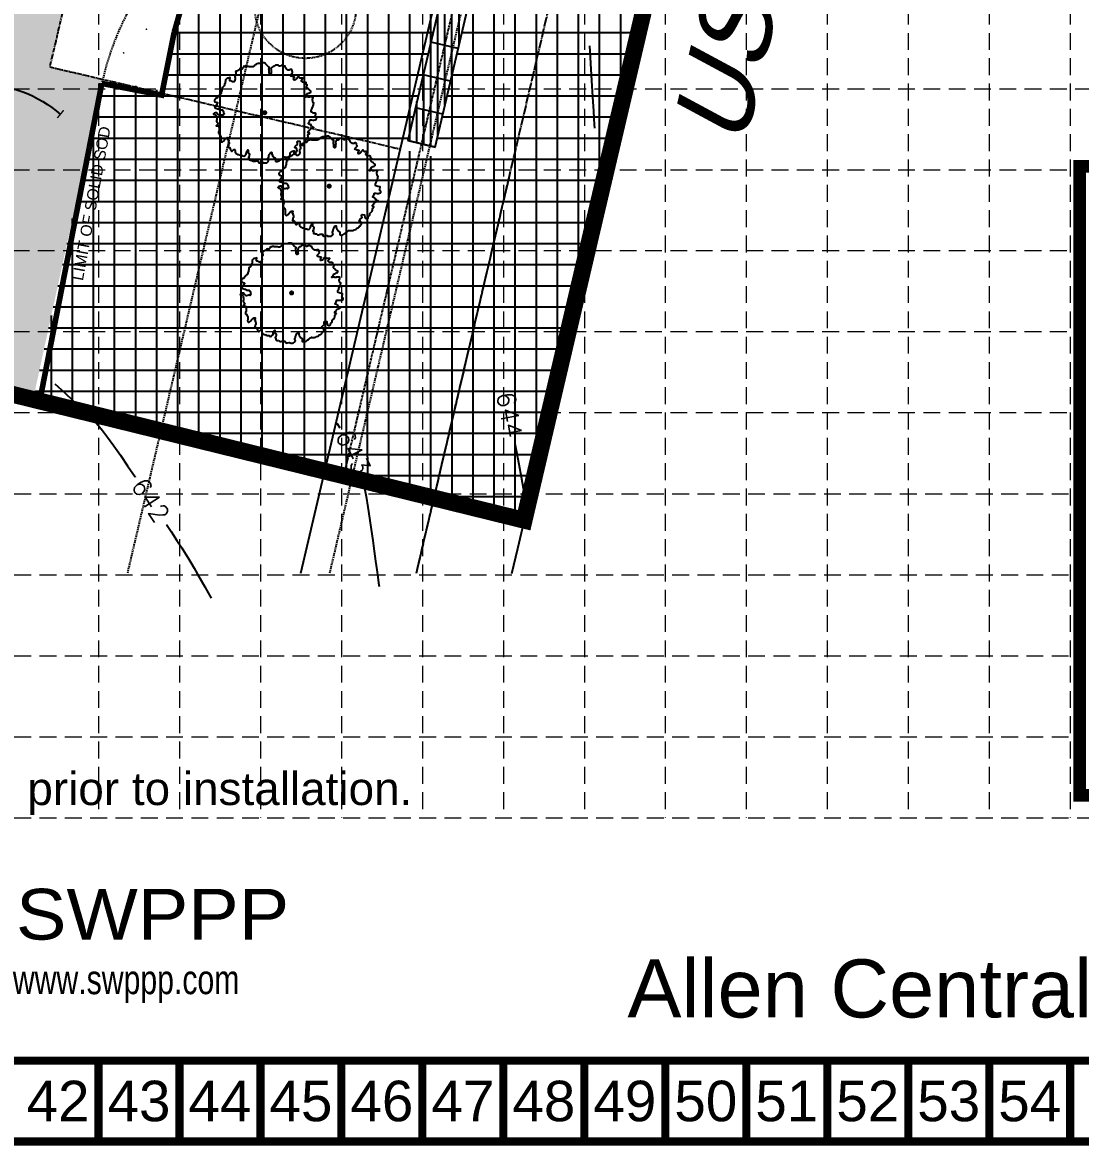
# Model space of a CAD drawing. Header units: inches. Extents: x 2525137 to 2526060, y 7086153 to 7086731.
# Drawn here: x 2525743.4 to 2525931.5, y 7086153.1 to 7086352.8 of the extents above; entities that cross this region are included whole.
import ezdxf
from ezdxf.enums import TextEntityAlignment as Align

# ---------------------------------------------------------------- set-up
doc = ezdxf.new("R2010")
doc.units = ezdxf.units.IN
doc.header["$MEASUREMENT"] = 0
for name, pattern in [('CENTERX2', [4, 2.5, -0.5, 0.5, -0.5]), ('DASHED2', [0.375, 0.25, -0.125]), ('ESMT', [0.32, 0.24, -0.08]), ('HIDDEN', [0.375, 0.25, -0.125]), ('HIDDEN2', [0.1875, 0.125, -0.0625]), ('PHANTOM', [1.9, 1.5, -0.08, 0.08, -0.08, 0.08, -0.08]), ('PL', [1.25, 0.625, -0.125, 0.125, -0.125, 0.125, -0.125])]:
    doc.linetypes.add(name, pattern=pattern)
for name, color, linetype in [('BASE', 7, 'Continuous'), ('E-ESMT', 2, 'ESMT'), ('E-PVMT', 2, 'Continuous'), ('E-ROW', 5, 'Continuous'), ('EC', 35, 'Continuous'), ('EX-TREE', 6, 'Continuous'), ('GRID', 254, 'HIDDEN'), ('HATCH', 13, 'Continuous'), ('HS-CJ', 1, 'Continuous'), ('HS-LIMITOFWORK', 5, 'DASHED2'), ('hs-phase2', 1, 'HIDDEN'), ('HS-PHASE2HATCH', 14, 'Continuous'), ('hs-sidewalk', 3, 'Continuous'), ('HS-WALKCL', 14, 'CENTERX2'), ('LEGEND', 7, 'Continuous'), ('LOGO', 7, 'Continuous'), ('LS-GRASS', 7, 'Continuous'), ('LS-HGWAYMIX', 14, 'Continuous'), ('LS-SOLIDSODLINE', 1, 'Continuous'), ('LS-TREE RELOCATED', 1, 'HIDDEN2'), ('PC', 35, 'Continuous'), ('PL', 7, 'PHANTOM'), ('PL-OFF', 3, 'PHANTOM'), ('PL-ROW', 7, 'PL')]:
    doc.layers.add(name, color=color, linetype=linetype)
doc.styles.add("L200'", font='ARIAL.TTF', dxfattribs={"height": 0.001969})
doc.styles.add('L300', font='UNIV.shx', dxfattribs={"oblique": 15, "height": 6})
doc.styles.add('L60', font='simplex.shx', dxfattribs={"height": 1.2})
doc.styles.add('LOGO1', font='ROCKEB.TTF', dxfattribs={"height": 25})
doc.styles.get("Standard").update_dxf_attribs({"font": 'ARIAL.TTF'})
pattern_1 = [(0, (101.012, 283.4568), (0, 3.75), []), (90, (101.012, 283.4568), (-3.75, 2e-16), [])]

# ---------------------------------------------------------------- blocks, each defined once
blk = doc.blocks.new('EX-TREE')
at = {"layer": 'EX-TREE'}
for points in [[(-3.67, 8.27), (-3.72, 8.25), (-3.72, 8.2), (-3.79, 8.15), (-3.85, 8.02), (-3.87, 7.97), (-3.92, 7.97), (-3.92, 7.92), (-3.97, 7.89), (-4, 7.84), (-4.02, 7.76), (-4.23, 7.76), (-4.25, 7.81), (-4.31, 7.81), (-4.38, 7.84), (-4.43, 7.87), (-4.43, 7.66), (-4.46, 7.61), (-4.51, 7.61), (-4.69, 7.56), (-4.74, 7.53), (-4.82, 7.51), (-4.84, 7.46), (-4.94, 7.41), (-5.05, 7.41), (-5.1, 7.38), (-5.15, 7.38), (-5.2, 7.28), (-5.17, 7.23), (-5.17, 7.12), (-5.15, 7.07), (-5.15, 6.97), (-5.12, 6.92), (-5.12, 6.74), (-5.17, 6.59), (-5.3, 6.43), (-5.3, 6.33), (-5.28, 6.2), (-5.28, 6.15), (-5.25, 6), (-5.25, 5.95), (-5.3, 5.82), (-5.3, 5.69), (-5.33, 5.64), (-5.46, 5.51), (-5.53, 5.49), (-5.58, 5.46), (-5.74, 5.46), (-5.76, 5.51), (-5.84, 5.54), (-5.99, 5.64), (-6.17, 5.67), (-6.22, 5.69), (-6.22, 6), (-6.17, 6.15), (-6.17, 6.2), (-6.32, 6.23), (-6.5, 6.15), (-6.55, 6.15), (-6.71, 6.1), (-6.76, 6.08), (-6.99, 5.85), (-6.99, 5.57), (-7.04, 5.46), (-7.04, 5.36), (-7.07, 5.21), (-7.09, 5.16), (-7.14, 5.16), (-7.14, 5.11), (-7.17, 5.05), (-7.17, 4.93), (-7.24, 4.77), (-7.4, 4.59), (-7.58, 4.47), (-7.6, 4.39), (-7.6, 4.34), (-7.63, 4.16), (-7.65, 4.01), (-7.65, 3.85), (-7.68, 3.8), (-7.68, 3.75), (-7.73, 3.75), (-7.78, 3.6), (-7.78, 3.55), (-7.76, 3.5), (-7.83, 3.34), (-7.88, 3.32), (-7.93, 3.21), (-8.01, 3.21), (-8.19, 3.04), (-8.22, 2.98), (-8.27, 2.96), (-8.27, 2.91), (-8.32, 2.88), (-8.42, 2.68), (-8.42, 2.63), (-8.52, 2.58), (-8.7, 2.58), (-8.75, 2.55), (-8.85, 2.4), (-8.91, 2.37), (-8.96, 2.22), (-8.96, 2.17), (-8.93, 2.01), (-8.85, 1.96), (-8.8, 1.94), (-8.62, 1.86), (-8.42, 1.81), (-8.39, 1.73), (-8.37, 1.68), (-8.39, 1.63), (-8.52, 1.45), (-8.55, 1.4), (-8.6, 1.38), (-8.62, 1.3), (-8.75, 1.2), (-8.85, 0.99), (-8.91, 0.97), (-8.91, 0.86), (-8.85, 0.84), (-8.68, 0.79), (-8.5, 0.76), (-8.47, 0.71), (-8.32, 0.69), (-8.27, 0.69), (-8.11, 0.56), (-7.96, 0.51), (-7.58, 0.51), (-7.53, 0.48), (-7.53, 0.4), (-7.47, 0.38), (-7.45, 0.33), (-7.4, 0.33), (-7.4, 0.28), (-7.32, 0.12), (-7.32, -0.08), (-7.24, -0.13), (-7.22, -0.18), (-7.32, -0.34), (-7.35, -0.39), (-7.4, -0.41), (-7.4, -0.46), (-7.4, -0.41), (-7.63, -0.41), (-7.81, -0.46), (-8.01, -0.49), (-8.06, -0.49), (-8.11, -0.46), (-8.27, -0.36), (-8.32, -0.34), (-8.39, -0.21), (-8.42, -0.13), (-8.5, -0.03), (-8.75, -0.03), (-8.93, -0.08), (-9.03, -0.13), (-9.06, -0.18), (-9.11, -0.21), (-9.14, -0.26), (-8.96, -0.34), (-8.78, -0.36), (-8.7, -0.39), (-8.62, -0.62), (-8.6, -0.72), (-8.6, -0.77), (-8.55, -0.9), (-8.55, -1.23), (-8.6, -1.38), (-8.6, -1.54), (-8.55, -1.56), (-8.55, -1.64), (-8.52, -1.69), (-8.42, -1.82), (-8.32, -1.87), (-8.37, -2.02), (-8.62, -2.33), (-8.22, -2.33), (-8.22, -2.38), (-8.16, -2.48), (-8.16, -2.59), (-8.09, -2.71), (-8.09, -3.02), (-8.11, -3.17), (-8.22, -3.48), (-8.22, -3.66), (-8.19, -3.71), (-8.11, -3.74), (-8.01, -3.91), (-7.96, -3.91), (-7.93, -3.99), (-7.91, -4.04), (-7.81, -4.2), (-7.81, -4.78), (-7.83, -4.83), (-7.83, -5.01), (-7.81, -5.06), (-7.76, -5.11), (-7.73, -5.17), (-7.68, -5.17), (-7.58, -5.19), (-7.53, -5.19), (-7.37, -5.06), (-7.32, -5.04), (-7.14, -4.81), (-7.01, -4.66), (-6.86, -4.5), (-6.81, -4.5), (-6.71, -4.43), (-6.61, -4.43), (-6.55, -4.45)], [(4.87, 7.46), (4.87, 7.56), (4.82, 7.56), (4.82, 7.61), (4.79, 7.66), (4.74, 7.69), (4.64, 7.69), (4.48, 7.66), (4.43, 7.61), (4.38, 7.61), (4.33, 7.58), (4.1, 7.58), (4.05, 7.61), (4, 7.66), (3.9, 7.71), (3.85, 7.76), (3.74, 7.89), (3.72, 7.97), (3.64, 8.1), (3.64, 8.15), (3.62, 8.2), (3.62, 8.25), (3.46, 8.25), (3.31, 8.4), (3.26, 8.43), (3.03, 8.43), (2.85, 8.33), (2.77, 8.3), (2.72, 8.25), (2.64, 8.25), (2.59, 8.3), (2.44, 8.4), (2.34, 8.45), (2.29, 8.45), (2.11, 8.48), (1.95, 8.48), (1.9, 8.45), (1.72, 8.35), (1.67, 8.3), (1.62, 8.27), (1.6, 8.2), (1.47, 8.2), (1.32, 8.12), (1.16, 7.97), (1.16, 7.92), (1.09, 7.81), (1.09, 7.76), (1.11, 7.71), (1.16, 7.58), (1.14, 7.41), (1.11, 7.33), (1.11, 7.12), (1.14, 7.07), (1.09, 6.92), (1.03, 6.92), (1.03, 6.87), (0.98, 6.82), (0.93, 6.82), (0.83, 6.95), (0.8, 7.12), (0.8, 7.38), (0.78, 7.51), (0.78, 7.66), (0.73, 7.69), (0.73, 7.74), (0.78, 7.87), (0.8, 8.02), (0.8, 8.1), (0.73, 8.12), (0.57, 8.25), (0.4, 8.4), (0.27, 8.56), (0.17, 8.61), (0.14, 8.68), (0.14, 8.73), (0.09, 8.79), (-0.09, 8.86), (-0.35, 8.86), (-0.5, 8.84), (-0.58, 8.84), (-0.6, 8.79), (-0.65, 8.79), (-0.73, 8.76), (-1.16, 8.76), (-1.34, 8.71), (-1.52, 8.61), (-1.6, 8.58), (-1.62, 8.5), (-1.67, 8.48), (-1.75, 8.43), (-1.9, 8.3), (-1.96, 8.25), (-2.13, 8.15), (-2.34, 8.15), (-2.49, 8.17), (-2.77, 8.17), (-2.95, 8.2), (-3.1, 8.2), (-3.13, 8.25), (-3.26, 8.25), (-3.31, 8.27), (-3.41, 8.27), (-3.49, 8.25), (-3.49, 8.2), (-3.54, 8.2), (-3.64, 8.15), (-3.69, 8.15), (-3.69, 8.2), (-3.72, 8.25)], [(6.58, -5.78), (6.73, -5.78), (6.78, -5.75), (6.83, -5.75), (6.83, -5.7), (6.91, -5.68), (6.91, -5.55), (7.01, -5.34), (7.06, -5.34), (7.17, -5.19), (7.22, -5.17), (7.22, -4.94), (7.29, -4.78), (7.35, -4.76), (7.37, -4.68), (7.42, -4.66), (7.55, -4.5), (7.65, -4.45), (7.7, -4.3), (7.7, -4.2), (7.68, -4.04), (7.73, -3.89), (7.88, -3.74), (7.93, -3.74), (7.96, -3.66), (7.75, -3.58), (7.7, -3.58), (7.68, -3.51), (7.7, -3.4), (7.75, -3.3), (7.81, -3.3), (7.93, -3.15), (7.96, -3.07), (8.01, -3.02), (8.16, -2.89), (8.37, -2.76), (8.67, -2.61), (8.73, -2.61), (8.67, -2.61), (8.62, -2.59), (8.44, -2.48), (8.39, -2.46), (8.32, -2.43), (8.27, -2.41), (8.24, -2.33), (8.24, -2.18), (8.04, -2.07), (7.98, -2.07), (7.86, -2), (7.81, -1.97), (7.75, -1.97), (7.75, -1.9), (7.83, -1.79), (7.83, -1.74), (7.88, -1.67), (7.93, -1.64), (7.93, -1.59), (7.98, -1.49), (8.01, -1.36), (8.01, -1.31), (8.04, -1.26), (8.29, -1.26), (8.52, -1.31), (8.75, -1.31), (8.9, -1.26), (8.96, -1.26), (9.11, -1.21), (9.11, -1.15), (9.16, -1.15), (9.19, -1.1), (9.19, -0.95), (9.16, -0.9), (9.11, -0.9), (9.11, -0.85), (9.06, -0.85), (8.96, -0.72), (8.96, -0.67), (8.98, -0.57), (9.01, -0.52), (9.06, -0.21), (9.06, -0.13), (9.01, -0.11), (8.7, -0.06), (8.62, -0.06), (8.47, 0.02), (8.29, 0.07), (8.24, 0.25), (8.24, 0.38), (8.29, 0.51), (8.37, 0.63), (8.42, 0.79), (8.44, 0.94), (8.47, 0.99), (8.52, 0.99), (8.52, 1.04), (8.55, 1.09), (8.6, 1.25), (8.67, 1.38), (8.67, 1.58), (8.73, 1.71), (8.73, 1.78), (8.55, 1.89), (8.52, 1.94), (8.52, 2.09), (8.47, 2.14), (8.47, 2.4), (8.55, 2.55), (8.6, 2.7), (8.6, 2.81), (7.93, 2.81), (7.93, 2.75), (7.7, 2.75), (7.7, 2.81), (7.65, 2.83), (7.4, 2.83), (7.22, 2.75), (7.17, 2.75), (7.14, 2.81), (7.17, 2.86), (7.29, 2.98), (7.35, 3.01), (7.5, 3.32), (7.55, 3.34), (7.55, 3.39), (7.6, 3.42), (7.75, 3.47), (7.81, 3.47), (7.98, 3.55), (8.16, 3.65), (8.16, 3.7), (8.19, 3.75), (8.19, 3.85), (8.04, 3.93), (8.01, 3.98), (7.96, 4.01), (7.83, 4.13), (7.81, 4.19), (7.75, 4.21), (7.7, 4.29), (7.5, 4.39), (7.45, 4.44), (7.42, 4.59), (7.45, 4.72), (7.55, 4.82), (7.55, 4.93), (7.5, 4.93), (7.45, 4.95), (7.42, 5.03), (7.35, 5.16), (7.35, 5.36), (7.29, 5.36), (7.24, 5.39), (6.86, 5.39), (6.71, 5.41), (6.68, 5.46), (6.58, 5.57), (6.53, 5.67), (6.53, 5.74), (6.55, 5.8), (6.66, 5.97), (6.73, 6.1), (6.78, 6.13), (6.58, 6.15), (6.53, 6.15), (6.37, 6.13), (6.27, 6.13), (6.09, 6.28), (6.09, 6.33), (5.99, 6.38), (5.94, 6.38), (5.89, 6.33), (5.84, 6.33), (5.84, 6.28), (5.71, 6.15), (5.61, 6), (5.56, 5.97), (5.53, 5.92), (5.48, 5.9), (5.48, 5.85), (5.25, 5.77), (5.2, 5.77), (5.12, 5.92), (5.17, 6.1), (5.25, 6.26), (5.3, 6.28), (5.3, 6.33), (5.25, 6.36), (5.1, 6.38), (4.92, 6.41), (4.87, 6.43), (4.69, 6.49), (4.64, 6.49), (4.61, 6.54), (4.54, 6.66), (4.66, 6.82), (4.79, 6.95), (4.94, 7.12), (4.94, 7.18), (4.92, 7.28), (4.89, 7.33), (4.87, 7.41), (4.87, 7.43)], [(-6.55, -4.45), (-6.5, -4.45), (-6.48, -4.5), (-6.5, -4.58), (-6.58, -4.68), (-6.61, -4.73), (-6.61, -4.78), (-6.55, -4.81), (-6.5, -4.81), (-6.5, -4.89), (-6.48, -4.94), (-6.48, -5.01), (-6.43, -5.17), (-6.43, -5.22), (-6.38, -5.24), (-6.35, -5.32), (-6.35, -5.52), (-6.38, -5.6), (-6.43, -5.6), (-6.48, -5.7), (-6.48, -5.8), (-6.5, -5.93), (-6.5, -5.98), (-6.55, -5.98), (-6.55, -6.11), (-6.5, -6.14), (-6.48, -6.19), (-6.22, -6.19), (-6.2, -6.24), (-6.15, -6.42), (-6.07, -6.6), (-6.02, -6.72), (-5.99, -6.78), (-5.92, -6.83), (-5.79, -6.83), (-5.61, -6.67), (-5.46, -6.57), (-5.35, -6.57), (-5.3, -6.65), (-5.28, -6.78), (-5.28, -7.08), (-5.2, -7.11), (-5.17, -7.16), (-5.05, -7.29), (-5, -7.31), (-4.84, -7.41), (-4.77, -7.41), (-4.59, -7.44), (-4.54, -7.47), (-4.54, -7.52), (-4.33, -7.57), (-4.28, -7.59), (-3.97, -7.59), (-3.95, -7.67), (-3.74, -7.72), (-3.56, -7.67), (-3.54, -7.62), (-3.49, -7.59), (-3.44, -7.54), (-3.39, -7.47), (-3.31, -7.36), (-3.31, -7.26), (-3.28, -7.11), (-3.23, -6.95), (-3.1, -6.8), (-3.05, -6.65), (-3, -6.65), (-3, -6.6), (-2.98, -6.72), (-2.98, -7.08), (-3, -7.13), (-2.82, -7.24), (-2.72, -7.29), (-2.72, -7.52), (-2.77, -7.52), (-2.77, -7.57), (-2.8, -7.7), (-2.85, -7.87), (-2.9, -7.9), (-2.9, -8), (-2.85, -8), (-2.8, -8.16), (-2.8, -8.36), (-2.77, -8.41), (-2.67, -8.41), (-2.62, -8.44), (-2.57, -8.44), (-2.52, -8.46), (-2.36, -8.46), (-2.29, -8.49), (-2.26, -8.54), (-2.08, -8.64), (-1.9, -8.64), (-1.75, -8.59), (-1.7, -8.59), (-1.6, -8.54), (-1.55, -8.54), (-1.5, -8.56), (-1.21, -8.56), (-1.11, -8.74), (-1.04, -8.9), (-0.96, -8.92), (-0.81, -8.9), (-0.45, -8.79), (-0.37, -8.79), (-0.32, -8.9), (-0.24, -8.9), (-0.09, -8.92), (0.11, -8.92), (0.29, -8.9), (0.34, -8.9), (0.52, -8.77), (0.57, -8.72), (0.65, -8.59), (0.68, -8.54), (0.6, -8.36), (0.57, -8.18), (0.6, -8.05), (0.65, -8.05), (0.7, -7.9), (0.7, -7.77), (0.73, -7.62), (0.8, -7.52), (0.83, -7.47), (0.83, -7.41), (0.86, -7.36), (0.93, -7.24), (0.96, -7.18), (1.11, -7.08), (1.16, -7.08), (1.16, -7.03), (1.19, -7.08), (1.24, -7.08), (1.26, -7.24), (1.26, -7.41), (1.32, -7.44), (1.37, -7.62), (1.37, -7.67), (1.39, -7.72), (1.44, -7.75), (1.47, -7.82), (1.52, -7.82), (1.62, -7.98), (1.67, -8), (1.83, -8.05), (1.85, -8.1), (1.88, -8.26), (1.88, -8.62), (2.11, -8.69), (2.26, -8.69), (2.29, -8.64), (2.39, -8.64), (2.57, -8.56), (2.75, -8.41), (2.82, -8.41), (2.82, -8.36), (2.87, -8.36), (3.03, -8.26), (3.03, -8.21), (3.13, -8.16), (3.16, -8.1), (3.31, -8), (3.49, -7.9), (3.56, -7.87), (3.62, -7.9), (4, -7.9), (4.18, -7.87), (4.33, -7.85), (4.46, -7.77), (4.66, -7.7), (4.79, -7.62), (4.87, -7.59), (4.89, -7.54), (4.92, -7.47), (4.97, -7.47), (5.17, -7.39), (5.33, -7.29), (5.4, -7.13), (5.45, -7.11), (5.56, -6.95), (5.71, -6.8), (5.76, -6.78), (5.76, -6.72), (5.71, -6.7), (5.71, -6.44), (5.68, -6.39), (5.63, -6.39), (5.61, -6.34), (5.56, -6.34), (5.56, -6.29), (5.38, -6.24), (5.35, -6.09), (5.45, -5.96), (5.79, -5.63), (5.84, -5.6), (5.84, -5.55), (5.81, -5.5), (5.81, -5.42), (5.76, -5.32), (5.76, -5.27), (5.79, -5.11), (5.84, -5.06), (5.89, -5.06), (6.25, -5.09), (6.32, -5.55), (6.4, -5.65), (6.5, -5.7), (6.53, -5.75), (6.58, -5.78)]]:
    blk.add_lwpolyline(points, dxfattribs=at)
at = {"layer": 'EX-TREE', "const_width": 0.45}
blk.add_lwpolyline([(-0.22, 0, 1), (0.22, 0, 1)], format="xyb", close=True, dxfattribs=at)
blk = doc.blocks.new('GRASS')
at = {"layer": 'LS-GRASS', "const_width": 0.15}
blk.add_lwpolyline([(-0.075, 0, 1), (0.075, 0, 1)], format="xyb", close=True, dxfattribs=at)
blk = doc.blocks.new('TREE-REL')
at = {"layer": 'LS-TREE RELOCATED', "linetype": 'Continuous'}
for p, q in [((-0.53, -0.53), (0.53, 0.53)), ((0.53, -0.53), (-0.53, 0.53))]:
    blk.add_line(p, q, dxfattribs=at)
at = {"layer": 'LS-TREE RELOCATED'}
blk.add_circle((0, 0), 9, dxfattribs=at)
blk = doc.blocks.new('new logo')
at = {"layer": 'LOGO'}
h = blk.add_hatch(color=170, dxfattribs=at)
h.paths.add_polyline_path([(67.43, 44.06), (66.82, 44.7), (66.35, 45.25), (65.96, 45.76), (65.54, 46.4), (65.09, 47.19), (64.7, 47.94), (64.44, 48.47), (64.18, 49.02), (63.92, 49.58), (63.67, 50.15), (63.31, 50.99), (62.9, 52), (62.6, 52.78), (62.42, 53.27), (62.25, 53.75), (62.07, 54.23), (61.88, 54.72), (61.69, 55.22), (61.48, 55.74), (61.26, 56.27), (61.03, 56.81), (60.78, 57.37), (60.52, 57.93), (60.25, 58.5), (59.96, 59.07), (59.66, 59.64), (59.34, 60.2), (59.02, 60.77), (58.68, 61.32), (58.34, 61.87), (57.99, 62.4), (57.64, 62.91), (57.29, 63.4), (56.95, 63.87), (56.61, 64.32), (56.27, 64.74), (55.93, 65.14), (55.58, 65.53), (55.23, 65.91), (54.91, 66.23), (53.98, 66.22), (52.92, 66.33), (52.05, 66.5), (51.45, 66.64), (50.85, 66.81), (50.26, 67.01), (49.41, 67.35), (48.33, 67.91), (47.34, 68.56), (46.46, 69.26), (45.69, 70.02), (45.01, 70.79), (44.44, 71.52), (43.98, 72.16), (43.6, 72.69), (43.42, 72.95), (43.25, 73.18), (43.1, 73.38), (42.96, 73.53), (42.85, 73.65), (42.75, 73.73), (42.66, 73.76), (42.59, 73.76), (42.53, 73.71), (42.48, 73.63), (42.43, 73.52), (42.38, 73.38), (42.33, 73.22), (42.19, 72.76), (41.96, 72.1), (41.67, 71.46), (41.36, 70.91), (40.98, 70.34), (40.53, 69.77), (40.01, 69.21), (39.42, 68.67), (38.77, 68.17), (38.06, 67.7), (37.31, 67.27), (36.53, 66.9), (35.73, 66.59), (34.88, 66.34), (33.96, 66.14), (32.97, 65.99), (31.89, 65.9), (30.76, 65.86), (29.65, 65.89), (28.59, 65.97), (27.62, 66.13), (26.71, 66.36), (25.83, 66.67), (24.95, 67.08), (24.08, 67.58), (23.21, 68.18), (22.36, 68.88), (21.76, 69.47), (21.37, 69.89), (20.98, 70.36), (20.61, 70.88), (20.24, 71.46), (19.89, 72.13), (19.54, 72.89), (19.19, 73.77), (18.85, 74.77, -0.595729), (106.28, 106.77), (106.97, 107.48), (107.53, 108.05), (108.12, 108.64, 37.93689), (112.29, 104.53), (112.05, 104.24), (111.57, 103.66), (111.09, 103.06), (110.61, 102.47, -0.146449), (123.57, 75.01), (123.33, 74.47), (123.13, 73.97), (122.94, 73.5), (122.77, 73.07), (122.51, 72.4), (122.22, 71.72), (121.9, 71.1), (121.52, 70.53), (121.11, 70), (120.66, 69.51), (120.15, 69.03), (119.62, 68.57), (119.04, 68.14), (118.44, 67.73), (117.81, 67.36), (117.15, 67.03), (116.47, 66.74), (115.76, 66.49), (115.03, 66.28), (114.28, 66.11), (113.5, 65.97), (112.72, 65.88), (111.92, 65.82), (111.11, 65.8), (110.29, 65.82), (109.44, 65.89), (108.56, 66.01), (107.66, 66.19), (106.75, 66.43), (105.88, 66.73), (105.05, 67.1), (104.26, 67.53), (103.5, 68.04), (102.78, 68.61), (102.07, 69.26), (101.4, 69.96), (100.78, 70.68), (100.24, 71.38), (99.83, 72.02), (99.55, 72.52), (99.4, 72.79), (99.26, 73.03), (99.13, 73.24), (99.02, 73.4), (98.92, 73.52), (98.82, 73.58), (98.72, 73.6), (98.63, 73.58), (98.54, 73.51), (98.45, 73.42), (98.36, 73.3), (98.26, 73.16), (98.17, 73), (98.06, 72.83), (97.8, 72.39), (97.42, 71.81), (96.93, 71.14), (96.41, 70.55), (95.93, 70.06), (95.41, 69.58), (94.84, 69.11), (94.21, 68.65), (93.52, 68.19), (92.75, 67.74), (91.9, 67.28), (90.95, 66.85), (90.08, 66.57), (89.39, 66.39), (88.62, 66.22), (87.78, 66.08), (87.59, 65.61), (87.38, 65.07), (87.13, 64.45), (86.86, 63.76), (86.57, 63), (86.26, 62.19), (85.94, 61.33), (85.6, 60.44), (85.25, 59.53), (84.91, 58.59), (84.56, 57.66), (84.21, 56.72), (83.87, 55.8), (83.53, 54.89), (83.21, 54.02), (82.9, 53.18), (82.61, 52.38), (82.34, 51.64), (82.09, 50.96), (81.86, 50.33), (81.65, 49.76), (81.33, 48.95), (80.94, 48.06), (80.54, 47.29), (80.1, 46.58), (79.62, 45.94), (79.13, 45.36), (78.61, 44.81), (78.1, 44.32), (77.57, 43.87), (77.04, 43.47), (76.48, 43.12), (75.9, 42.81), (75.31, 42.55), (74.58, 42.28), (73.74, 42.05), (72.97, 41.94), (72.25, 41.93), (71.55, 42.04), (70.87, 42.22), (70.06, 42.5), (69.36, 42.77), (68.67, 43.11), (68.04, 43.53)])
h.paths.add_polyline_path([(71.76, 72.04), (70.7, 73.9), (70.07, 75.23), (69.69, 74.29), (68.67, 72.59), (67.85, 71.67), (67.95, 71.51), (68.11, 71.24), (68.27, 70.99), (68.41, 70.76), (68.55, 70.55), (68.68, 70.37), (68.8, 70.21), (68.92, 70.07), (69.04, 69.95), (69.15, 69.84), (69.26, 69.75), (69.37, 69.67), (69.48, 69.59), (69.59, 69.52), (69.7, 69.46), (69.82, 69.41), (69.94, 69.36), (70.05, 69.32), (70.17, 69.28), (70.29, 69.25), (70.41, 69.22), (70.53, 69.2), (70.64, 69.18), (70.76, 69.17), (70.88, 69.16), (71, 69.15), (71.11, 69.15), (71.22, 69.16), (71.33, 69.17), (71.44, 69.19), (71.54, 69.21), (71.64, 69.24), (71.74, 69.27), (71.84, 69.31), (71.94, 69.35), (72.04, 69.4), (72.14, 69.45), (72.24, 69.51), (72.35, 69.58), (72.45, 69.65), (72.56, 69.72), (72.67, 69.81), (72.78, 69.9), (72.89, 70), (73, 70.1), (73.11, 70.21), (73.22, 70.34), (73.3, 70.42), (72.52, 71.08)], flags=17)
blk.add_hatch(color=240, dxfattribs=at).paths.add_polyline_path([(117.73, 117.3), (118.86, 118.16), (119.82, 118.88), (120.63, 119.47), (121.31, 119.95), (121.89, 120.34), (122.37, 120.64), (122.78, 120.89), (123.13, 121.1), (123.45, 121.27), (123.73, 121.42), (123.99, 121.55), (124.22, 121.67), (124.44, 121.77), (124.65, 121.85), (124.84, 121.93), (125.03, 122.01), (125.21, 122.09), (125.4, 122.16), (125.58, 122.23), (125.76, 122.3), (125.93, 122.37), (126.1, 122.44), (126.26, 122.49), (126.41, 122.55), (126.56, 122.6), (126.69, 122.64), (126.82, 122.67), (126.95, 122.71), (127.06, 122.73), (127.18, 122.76), (127.29, 122.78), (127.39, 122.79), (127.5, 122.8), (127.6, 122.81), (127.7, 122.82), (127.79, 122.82), (127.89, 122.82), (127.98, 122.82), (128.06, 122.81), (128.14, 122.8), (128.22, 122.79), (128.29, 122.78), (128.35, 122.76), (128.42, 122.74), (128.47, 122.72), (128.52, 122.7), (128.57, 122.67), (128.62, 122.64), (128.65, 122.61), (128.69, 122.57), (128.72, 122.53), (128.75, 122.49), (128.77, 122.44), (128.79, 122.39), (128.81, 122.34), (128.82, 122.28), (128.83, 122.21), (128.84, 122.14), (128.84, 122.07), (128.84, 122), (128.83, 121.92), (128.82, 121.84), (128.81, 121.76), (128.79, 121.68), (128.77, 121.6), (128.74, 121.52), (128.7, 121.44), (128.66, 121.35), (128.61, 121.26), (128.56, 121.16), (128.5, 121.06), (128.43, 120.95), (128.35, 120.83), (128.27, 120.7), (128.18, 120.57), (128.08, 120.42), (127.96, 120.27), (127.85, 120.12), (127.71, 119.96), (127.57, 119.79), (127.42, 119.62), (127.25, 119.44), (127.06, 119.24), (126.84, 119.03), (126.58, 118.79), (126.28, 118.52), (125.94, 118.21), (125.54, 117.86), (125.08, 117.47), (124.58, 117.04), (124.04, 116.57), (123.48, 116.08), (122.89, 115.57), (122.3, 115.05), (121.71, 114.53), (121.13, 114.01), (120.58, 113.5), (120.04, 112.99), (119.52, 112.49), (119.01, 111.99), (118.51, 111.49), (118.02, 110.99), (117.53, 110.47), (117.03, 109.94), (116.53, 109.4), (116.03, 108.85), (115.52, 108.29), (115.02, 107.71), (114.51, 107.14), (114.01, 106.56), (113.51, 105.98), (113.02, 105.4), (112.54, 104.82), (112.05, 104.24), (111.57, 103.66), (111.09, 103.06), (110.59, 102.44), (110.09, 101.8), (109.56, 101.13), (109.02, 100.43), (108.45, 99.68), (107.87, 98.9), (107.27, 98.1), (106.66, 97.27), (106.04, 96.43), (105.43, 95.59), (104.82, 94.74), (104.23, 93.91), (103.65, 93.08), (103.08, 92.27), (102.52, 91.46), (101.97, 90.65), (101.42, 89.84), (100.87, 89.01), (100.32, 88.18), (99.77, 87.33), (99.2, 86.45), (98.63, 85.56), (98.06, 84.66), (97.5, 83.76), (96.94, 82.87), (96.4, 81.99), (95.88, 81.13), (95.38, 80.29), (94.91, 79.49), (94.46, 78.72), (94.03, 77.96), (93.61, 77.23), (93.21, 76.5), (92.81, 75.77), (92.41, 75.04), (92.01, 74.29), (91.6, 73.54), (91.18, 72.77), (90.78, 72.02), (90.38, 71.27), (90, 70.56), (89.64, 69.88), (89.31, 69.25), (89.01, 68.69), (88.75, 68.19), (88.53, 67.74), (88.33, 67.32), (88.15, 66.92), (87.97, 66.52), (87.78, 66.08), (87.59, 65.61), (87.38, 65.07), (87.13, 64.45), (86.86, 63.76), (86.57, 63), (86.26, 62.19), (85.94, 61.33), (85.6, 60.44), (85.25, 59.53), (84.91, 58.59), (84.56, 57.66), (84.21, 56.72), (83.87, 55.8), (83.53, 54.89), (83.21, 54.02), (82.9, 53.18), (82.61, 52.38), (82.34, 51.64), (82.09, 50.96), (81.86, 50.33), (81.65, 49.76), (81.44, 49.23), (81.24, 48.75), (81.04, 48.29), (80.84, 47.87), (80.64, 47.48), (80.43, 47.11), (80.2, 46.75), (79.97, 46.41), (79.73, 46.09), (79.49, 45.78), (79.24, 45.49), (78.99, 45.21), (78.74, 44.95), (78.48, 44.69), (78.23, 44.45), (77.97, 44.21), (77.71, 43.99), (77.44, 43.78), (77.17, 43.58), (76.9, 43.39), (76.62, 43.21), (76.33, 43.04), (76.04, 42.89), (75.75, 42.75), (75.45, 42.62), (75.16, 42.5), (74.87, 42.39), (74.58, 42.29), (74.3, 42.2), (74.02, 42.13), (73.75, 42.07), (73.49, 42.02), (73.23, 41.98), (72.98, 41.95), (72.73, 41.94), (72.49, 41.93), (72.24, 41.94), (72.01, 41.97), (71.77, 42), (71.53, 42.05), (71.3, 42.11), (71.06, 42.17), (70.83, 42.24), (70.59, 42.32), (70.35, 42.4), (70.12, 42.48), (69.88, 42.57), (69.64, 42.66), (69.4, 42.76), (69.16, 42.87), (68.93, 42.98), (68.69, 43.11), (68.47, 43.25), (68.25, 43.39), (68.04, 43.55), (67.83, 43.72), (67.62, 43.9), (67.42, 44.09), (67.22, 44.28), (67.03, 44.49), (66.83, 44.69), (66.64, 44.9), (66.45, 45.13), (66.26, 45.36), (66.06, 45.62), (65.86, 45.91), (65.65, 46.23), (65.43, 46.59), (65.2, 47), (64.96, 47.45), (64.7, 47.94), (64.44, 48.47), (64.18, 49.02), (63.92, 49.58), (63.67, 50.15), (63.43, 50.71), (63.2, 51.26), (62.99, 51.78), (62.79, 52.29), (62.6, 52.78), (62.42, 53.27), (62.25, 53.75), (62.07, 54.23), (61.88, 54.72), (61.69, 55.22), (61.48, 55.74), (61.26, 56.27), (61.03, 56.81), (60.78, 57.37), (60.52, 57.93), (60.25, 58.5), (59.96, 59.07), (59.66, 59.64), (59.34, 60.2), (59.02, 60.77), (58.68, 61.32), (58.34, 61.87), (57.99, 62.4), (57.64, 62.91), (57.29, 63.4), (56.95, 63.87), (56.61, 64.32), (56.27, 64.74), (55.93, 65.14), (55.58, 65.53), (55.23, 65.91), (54.86, 66.28), (54.49, 66.65), (54.09, 67.01), (53.68, 67.39), (53.25, 67.76), (52.81, 68.14), (52.35, 68.52), (51.89, 68.9), (51.42, 69.28), (50.95, 69.66), (50.48, 70.04), (50.01, 70.41), (49.54, 70.78), (49.09, 71.13), (48.65, 71.47), (48.24, 71.8), (47.84, 72.11), (47.47, 72.4), (47.14, 72.66), (46.83, 72.9), (46.56, 73.11), (46.32, 73.3), (46.11, 73.47), (45.92, 73.63), (45.75, 73.78), (45.6, 73.92), (45.46, 74.05), (45.34, 74.18), (45.23, 74.31), (45.13, 74.44), (45.04, 74.56), (44.96, 74.69), (44.9, 74.82), (44.84, 74.96), (44.8, 75.1), (44.76, 75.24), (44.73, 75.39), (44.72, 75.54), (44.71, 75.69), (44.7, 75.84), (44.71, 75.99), (44.72, 76.15), (44.75, 76.3), (44.78, 76.45), (44.81, 76.6), (44.86, 76.75), (44.92, 76.9), (44.99, 77.06), (45.07, 77.23), (45.17, 77.4), (45.29, 77.59), (45.42, 77.8), (45.57, 78.01), (45.73, 78.24), (45.91, 78.48), (46.11, 78.73), (46.32, 78.99), (46.55, 79.26), (46.8, 79.54), (47.06, 79.83), (47.33, 80.13), (47.62, 80.43), (47.91, 80.73), (48.21, 81.04), (48.52, 81.34), (48.84, 81.64), (49.16, 81.93), (49.48, 82.21), (49.79, 82.48), (50.1, 82.74), (50.41, 82.98), (50.7, 83.21), (50.98, 83.42), (51.24, 83.62), (51.49, 83.79), (51.7, 83.95), (51.9, 84.08), (52.08, 84.19), (52.25, 84.29), (52.4, 84.38), (52.55, 84.45), (52.68, 84.51), (52.82, 84.56), (52.95, 84.61), (53.08, 84.64), (53.21, 84.67), (53.34, 84.69), (53.47, 84.7), (53.6, 84.7), (53.72, 84.69), (53.85, 84.68), (53.97, 84.65), (54.1, 84.62), (54.22, 84.58), (54.35, 84.54), (54.48, 84.48), (54.61, 84.43), (54.74, 84.36), (54.88, 84.3), (55.02, 84.23), (55.17, 84.15), (55.34, 84.06), (55.51, 83.97), (55.7, 83.86), (55.91, 83.73), (56.14, 83.59), (56.4, 83.42), (56.68, 83.23), (56.99, 83.01), (57.32, 82.78), (57.67, 82.53), (58.03, 82.27), (58.4, 81.99), (58.79, 81.71), (59.18, 81.42), (59.57, 81.13), (59.97, 80.83), (60.37, 80.53), (60.76, 80.22), (61.15, 79.91), (61.54, 79.59), (61.91, 79.27), (62.28, 78.93), (62.64, 78.6), (62.98, 78.25), (63.32, 77.9), (63.65, 77.54), (63.97, 77.17), (64.29, 76.79), (64.6, 76.4), (64.91, 76.01), (65.22, 75.6), (65.52, 75.19), (65.82, 74.78), (66.11, 74.37), (66.39, 73.96), (66.66, 73.57), (66.91, 73.18), (67.15, 72.81), (67.37, 72.45), (67.58, 72.12), (67.77, 71.8), (67.95, 71.51), (68.11, 71.24), (68.27, 70.99), (68.41, 70.76), (68.55, 70.55), (68.68, 70.37), (68.8, 70.21), (68.92, 70.07), (69.04, 69.95), (69.15, 69.84), (69.26, 69.75), (69.37, 69.67), (69.48, 69.59), (69.59, 69.52), (69.7, 69.46), (69.82, 69.41), (69.94, 69.36), (70.05, 69.32), (70.17, 69.28), (70.29, 69.25), (70.41, 69.22), (70.53, 69.2), (70.64, 69.18), (70.76, 69.17), (70.88, 69.16), (71, 69.15), (71.11, 69.15), (71.22, 69.16), (71.33, 69.17), (71.44, 69.19), (71.54, 69.21), (71.64, 69.24), (71.74, 69.27), (71.84, 69.31), (71.94, 69.35), (72.04, 69.4), (72.14, 69.45), (72.24, 69.51), (72.35, 69.58), (72.45, 69.65), (72.56, 69.72), (72.67, 69.81), (72.78, 69.9), (72.89, 70), (73, 70.1), (73.11, 70.21), (73.22, 70.34), (73.34, 70.47), (73.46, 70.61), (73.58, 70.77), (73.72, 70.94), (73.85, 71.12), (74, 71.32), (74.15, 71.53), (74.32, 71.77), (74.5, 72.01), (74.68, 72.27), (74.88, 72.55), (75.09, 72.84), (75.32, 73.15), (75.56, 73.46), (75.82, 73.79), (76.09, 74.14), (76.37, 74.49), (76.67, 74.87), (76.99, 75.25), (77.32, 75.65), (77.66, 76.07), (78.02, 76.5), (78.39, 76.95), (78.77, 77.42), (79.18, 77.91), (79.6, 78.4), (80.03, 78.92), (80.49, 79.45), (80.96, 80), (81.46, 80.56), (81.97, 81.13), (82.5, 81.72), (83.04, 82.31), (83.59, 82.91), (84.14, 83.51), (84.68, 84.1), (85.22, 84.68), (85.74, 85.25), (86.24, 85.81), (86.73, 86.35), (87.2, 86.89), (87.67, 87.41), (88.13, 87.94), (88.59, 88.46), (89.06, 88.98), (89.53, 89.52), (90.01, 90.05), (90.5, 90.6), (91, 91.16), (91.52, 91.73), (92.06, 92.31), (92.61, 92.9), (93.18, 93.5), (93.77, 94.12), (94.38, 94.75), (95.01, 95.39), (95.64, 96.03), (96.28, 96.68), (96.92, 97.32), (97.56, 97.96), (98.19, 98.58), (98.8, 99.19), (99.39, 99.77), (99.96, 100.34), (100.52, 100.9), (101.07, 101.45), (101.61, 101.98), (102.14, 102.52), (102.66, 103.05), (103.19, 103.59), (103.72, 104.13), (104.25, 104.67), (104.78, 105.23), (105.32, 105.78), (105.86, 106.34), (106.41, 106.91), (106.97, 107.48), (107.53, 108.05), (108.11, 108.62), (108.69, 109.2), (109.27, 109.77), (109.86, 110.34), (110.45, 110.91), (111.04, 111.47), (111.62, 112.02), (112.2, 112.56), (112.77, 113.1), (113.35, 113.62), (113.95, 114.16), (114.58, 114.71), (115.26, 115.3), (116.01, 115.91), (116.82, 116.58)])
at = {"layer": 'LOGO', "style": 'LOGO1'}
for s, height, width, p in [('SWPPP', 31.324, 1.115, (136.96, 67.05)), ('www.swppp.com', 18.1118, 0.77, (135.01, 33.35))]:
    blk.add_text(s, height=height, dxfattribs=dict(at, width=width)).set_placement(p)

msp = doc.modelspace()

# ---------------------------------------------------------------- hatches: boundary and pattern name
at = {"layer": 'HATCH'}
h = msp.add_hatch(dxfattribs=at)
h.set_pattern_fill('NET', color=14, scale=30, style=0)
h.set_pattern_definition(pattern_1)
h.paths.add_polyline_path([(2525770.31, 7086351.05), (2525756.96, 7086282.76), (2525832.79, 7086264.99), (2525875.52, 7086447.09), (2525905.3, 7086574.09), (2525903.89, 7086574.41), (2525904.95, 7086579.79), (2525903.33, 7086580.1), (2525904.65, 7086585.93), (2525902.15, 7086588), (2525820.48, 7086607.14), (2525829.98, 7086586.25), (2525860.69, 7086553.39), (2525830.97, 7086443.99), (2525805.57, 7086422.92), (2525773.01, 7086360.26), (2525770.36, 7086351.04)])
h.paths.add_polyline_path([(2525803.01, 7086271.97), (2525798.14, 7086273.12), (2525873.51, 7086594.63), (2525878.38, 7086593.49)])
h = msp.add_hatch(dxfattribs=at)
h.set_pattern_fill('NET', color=14, scale=30, style=0)
h.set_pattern_definition(pattern_1)
h.paths.add_polyline_path([(2525756.96, 7086282.76), (2525745.42, 7086286.46), (2525757.49, 7086341.93), (2525757.66, 7086342.66), (2525768.26, 7086340.58)])
h = msp.add_hatch(dxfattribs=at)
h.set_pattern_fill('NET', color=14, scale=30, style=0)
h.set_pattern_definition(pattern_1)
h.paths.add_polyline_path([(2525811.48, 7086330.04), (2525798.15, 7086273.11), (2525803.06, 7086272.2), (2525816.25, 7086328.46), (2525816.35, 7086328.9)])
at = {"layer": 'HS-PHASE2HATCH'}
h = msp.add_hatch(dxfattribs=at)
h.set_pattern_fill('ANSI31', scale=10, angle=45, style=0)
h.set_pattern_definition([(90, (101.0121, 283.4568), (-1.25, 2e-16), [])])
h.paths.add_polyline_path([(2525878.38, 7086593.49), (2525873.51, 7086594.63), (2525811.88, 7086331.75), (2525816.75, 7086330.61)])
at = {"layer": 'LS-HGWAYMIX'}
h = msp.add_hatch(dxfattribs=at)
h.set_pattern_fill('AR-SAND', color=256, scale=2, style=0)
h.set_pattern_definition([(37.5, (0, 0), (-0.1259867162, 3.853647538), [0, -3.04, 0, -3.4, 0, -3.25]), (7.5, (0, 0), (3.5395534105, 5.6442921305), [0, -1.64, 0, -2.74, 0, -1.05]), (327.5, (-2.46, 0), (6.2282837235, 0.011318107), [0, -1, 0, -3.6, 0, -4.7]), (317.5, (-2.46, 0), (6.012253209, 1.75535113), [0, -0.5, 0, -2.36, 0, -2.7])])
h.paths.add_polyline_path([(2525757.65, 7086342.66), (2525745.42, 7086286.46), (2525679.53, 7086301.91), (2525585.84, 7086288.33), (2525334.95, 7086378.84), (2525340.69, 7086397.27), (2525309.11, 7086409.68), (2525329.88, 7086466.5), (2525333.65, 7086465.19), (2525343.52, 7086461.79), (2525336.34, 7086442.42), (2525506.33, 7086377.16), (2525548.28, 7086400.69), (2525631, 7086398.87), (2525682.27, 7086364.38), (2525752.28, 7086362.84), (2525748.08, 7086344.9)])

# ---------------------------------------------------------------- linework, layer by layer
at = {"layer": 'BASE', "const_width": 1.44}
for points in [[(2525137.7, 7086153.79), (2526059.3, 7086153.79), (2526059.3, 7086729.79), (2525137.7, 7086729.79)], [(2525152.07, 7086168.18), (2526044.94, 7086168.16), (2526044.92, 7086715.39), (2525152.25, 7086715.41)]]:
    msp.add_lwpolyline(points, close=True, dxfattribs=at)
for points in [[(2525756.9, 7086153.79), (2525756.9, 7086168.19)], [(2525771.3, 7086153.79), (2525771.3, 7086168.19)], [(2525785.7, 7086153.79), (2525785.7, 7086168.19)], [(2525800.1, 7086153.79), (2525800.1, 7086168.19)], [(2525814.5, 7086153.79), (2525814.5, 7086168.19)], [(2525828.9, 7086153.79), (2525828.9, 7086168.19)], [(2525843.3, 7086153.79), (2525843.3, 7086168.19)], [(2525857.7, 7086153.79), (2525857.7, 7086168.19)], [(2525872.1, 7086153.79), (2525872.1, 7086168.19)], [(2525886.5, 7086153.79), (2525886.5, 7086168.19)], [(2525900.9, 7086153.79), (2525900.9, 7086168.19)], [(2525915.3, 7086153.79), (2525915.3, 7086168.19)], [(2525929.7, 7086153.79), (2525929.7, 7086168.19)]]:
    msp.add_lwpolyline(points, dxfattribs=at)
at = {"layer": 'E-ESMT', "color": 14}
for p, q in [((2525867.8, 7086705.96), (2525762.02, 7086254.78)), ((2525903.74, 7086705.96), (2525797.97, 7086254.78))]:
    msp.add_line(p, q, dxfattribs=at)
at = {"layer": 'E-PVMT', "color": 7}
msp.add_lwpolyline([(2525830.42, 7086254.78), (2525831.46, 7086259.21), (2525842.62, 7086306.84), (2525854.1, 7086355.56), (2525864.79, 7086401.13), (2525868.63, 7086417.54), (2525879.54, 7086464.18), (2525890.71, 7086511.86), (2525902.19, 7086560.69), (2525905.33, 7086574.1), (2525909.17, 7086590.56), (2525920.07, 7086636.93), (2525930.94, 7086683.5), (2525936.26, 7086705.96)], dxfattribs=at)
at = {"layer": 'EC'}
for p, q in [((2525844.22, 7086348.6, 645), (2525844.34, 7086346.56, 645)), ((2525844.34, 7086346.56, 645), (2525844.46, 7086344.48, 645)), ((2525844.58, 7086342.44, 645), (2525844.7, 7086340.48, 645)), ((2525844.7, 7086340.48, 645), (2525844.8, 7086338.66, 645)), ((2525844.8, 7086338.66, 645), (2525844.9, 7086337.04, 645)), ((2525845.04, 7086334.63, 645), (2525845.08, 7086333.96, 645)), ((2525750.84, 7086286.97, 642), (2525752.42, 7086285.51, 642)), ((2525752.42, 7086285.51, 642), (2525753.84, 7086284.17, 642)), ((2525753.84, 7086284.17, 642), (2525755.08, 7086282.98, 642)), ((2525799.3, 7086281.54, 643), (2525799.79, 7086280.7, 643)), ((2525760.79, 7086275.81, 642), (2525762.07, 7086273.95, 642)), ((2525762.07, 7086273.95, 642), (2525763.4, 7086271.98, 642)), ((2525763.4, 7086271.98, 642), (2525763.43, 7086271.93, 642)), ((2525832.05, 7086271.95, 644), (2525832.43, 7086269.94, 644)), ((2525804.16, 7086270.25, 643), (2525804.48, 7086268.48, 643)), ((2525804.48, 7086268.48, 643), (2525804.8, 7086266.59, 643)), ((2525805.68, 7086260.64, 643), (2525805.94, 7086258.75, 643)), ((2525771.69, 7086259.34, 642), (2525772.35, 7086258.3, 642)), ((2525774.53, 7086254.68, 642), (2525775.18, 7086253.56, 642)), ((2525775.18, 7086253.56, 642), (2525775.82, 7086252.44, 642))]:
    msp.add_line(p, q, dxfattribs=at)
at = {"layer": 'EC', "extrusion": (0.998278, 0.058654, 0)}
msp.add_line((2525844.46, 7086344.48, 645), (2525844.58, 7086342.44, 645), dxfattribs=at)
at = {"layer": 'EC', "extrusion": (0.998344, 0.05752, 0)}
msp.add_line((2525844.9, 7086337.04, 645), (2525844.98, 7086335.68, 645), dxfattribs=at)
at = {"layer": 'EC', "extrusion": (0.998319, 0.057957, 0)}
msp.add_line((2525844.98, 7086335.68, 645), (2525845.04, 7086334.63, 645), dxfattribs=at)
at = {"layer": 'EC', "extrusion": (-0.672665, -0.739947, 0)}
msp.add_line((2525749.15, 7086288.51, 642), (2525750.84, 7086286.97, 642), dxfattribs=at)
at = {"layer": 'EC', "extrusion": (0.709241, 0.704966, 0)}
msp.add_line((2525755.08, 7086282.98, 642), (2525756.1, 7086281.96, 642), dxfattribs=at)
at = {"layer": 'EC', "extrusion": (0.735213, 0.677836, 0)}
msp.add_line((2525756.1, 7086281.96, 642), (2525756.85, 7086281.14, 642), dxfattribs=at)
at = {"layer": 'EC', "extrusion": (0.776155, 0.630542, 0)}
msp.add_line((2525756.85, 7086281.14, 642), (2525757.59, 7086280.22, 642), dxfattribs=at)
at = {"layer": 'EC', "extrusion": (0.798639, 0.601811, 0)}
msp.add_line((2525757.59, 7086280.22, 642), (2525758.52, 7086279, 642), dxfattribs=at)
at = {"layer": 'EC', "extrusion": (0.810863, 0.585236, 0)}
msp.add_line((2525758.52, 7086279, 642), (2525759.6, 7086277.51, 642), dxfattribs=at)
at = {"layer": 'EC', "extrusion": (0.982853, 0.184389, 0)}
msp.add_line((2525830.94, 7086277.87, 644), (2525831.16, 7086276.72, 644), dxfattribs=at)
at = {"layer": 'EC', "extrusion": (0.818551, 0.574434, 0)}
msp.add_line((2525759.6, 7086277.51, 642), (2525760.79, 7086275.81, 642), dxfattribs=at)
at = {"layer": 'EC', "extrusion": (0.982839, 0.184464, 0)}
msp.add_line((2525831.16, 7086276.72, 644), (2525831.63, 7086274.24, 644), dxfattribs=at)
at = {"layer": 'EC', "extrusion": (0.98283, 0.184514, 0)}
msp.add_line((2525831.63, 7086274.24, 644), (2525832.05, 7086271.95, 644), dxfattribs=at)
at = {"layer": 'EC', "extrusion": (0.979766, 0.200145, 0)}
msp.add_line((2525803.91, 7086271.43, 643), (2525804.16, 7086270.25, 643), dxfattribs=at)
at = {"layer": 'EC', "extrusion": (0.982828, 0.184523, 0)}
msp.add_line((2525832.43, 7086269.94, 644), (2525832.74, 7086268.28, 644), dxfattribs=at)
at = {"layer": 'EC', "extrusion": (0.982844, 0.184437, 0)}
msp.add_line((2525832.74, 7086268.28, 644), (2525832.98, 7086267.04, 644), dxfattribs=at)
at = {"layer": 'EC', "extrusion": (0.98802, 0.154328, 0)}
msp.add_line((2525804.8, 7086266.59, 643), (2525805.1, 7086264.61, 643), dxfattribs=at)
at = {"layer": 'EC', "extrusion": (0.982901, 0.184136, 0)}
msp.add_line((2525832.98, 7086267.04, 644), (2525833.12, 7086266.29, 644), dxfattribs=at)
at = {"layer": 'EC', "extrusion": (0.989217, 0.146457, 0)}
msp.add_line((2525805.1, 7086264.61, 643), (2525805.4, 7086262.61, 643), dxfattribs=at)
at = {"layer": 'EC', "extrusion": (0.838544, 0.544835, 0)}
msp.add_line((2525769.02, 7086263.48, 642), (2525769.82, 7086262.25, 642), dxfattribs=at)
at = {"layer": 'EC', "extrusion": (0.840105, 0.542423, 0)}
msp.add_line((2525769.82, 7086262.25, 642), (2525770.83, 7086260.68, 642), dxfattribs=at)
at = {"layer": 'EC', "extrusion": (0.990077, 0.140529, 0)}
msp.add_line((2525805.4, 7086262.61, 643), (2525805.68, 7086260.64, 643), dxfattribs=at)
at = {"layer": 'EC', "extrusion": (0.841784, 0.539814, 0)}
msp.add_line((2525770.83, 7086260.68, 642), (2525771.69, 7086259.34, 642), dxfattribs=at)
at = {"layer": 'EC', "extrusion": (0.84746, 0.530859, 0)}
msp.add_line((2525772.35, 7086258.3, 642), (2525772.79, 7086257.6, 642), dxfattribs=at)
at = {"layer": 'EC', "extrusion": (0.991101, 0.133116, 0)}
msp.add_line((2525805.94, 7086258.75, 643), (2525806.17, 7086257, 643), dxfattribs=at)
at = {"layer": 'EC', "extrusion": (0.853999, 0.520274, 0)}
msp.add_line((2525772.79, 7086257.6, 642), (2525773.31, 7086256.75, 642), dxfattribs=at)
at = {"layer": 'EC', "extrusion": (0.858564, 0.512706, 0)}
msp.add_line((2525773.31, 7086256.75, 642), (2525773.9, 7086255.76, 642), dxfattribs=at)
at = {"layer": 'EC', "extrusion": (0.862111, 0.506719, 0)}
msp.add_line((2525773.9, 7086255.76, 642), (2525774.53, 7086254.68, 642), dxfattribs=at)
at = {"layer": 'EC', "extrusion": (0.991316, 0.131505, 0)}
msp.add_line((2525806.17, 7086257, 643), (2525806.38, 7086255.44, 643), dxfattribs=at)
at = {"layer": 'EC', "extrusion": (0.991285, 0.131734, 0)}
msp.add_line((2525806.38, 7086255.44, 643), (2525806.56, 7086254.12, 643), dxfattribs=at)
at = {"layer": 'EC', "extrusion": (0.990821, 0.135179, 0)}
msp.add_line((2525806.56, 7086254.12, 643), (2525806.69, 7086253.11, 643), dxfattribs=at)
at = {"layer": 'EC', "extrusion": (0.872307, 0.488959, 0)}
msp.add_line((2525775.82, 7086252.44, 642), (2525776.42, 7086251.37, 642), dxfattribs=at)
at = {"layer": 'EC', "extrusion": (0.989129, 0.147051, 0)}
msp.add_line((2525806.69, 7086253.11, 643), (2525806.79, 7086252.45, 643), dxfattribs=at)
at = {"layer": 'EC', "extrusion": (0.877069, 0.480365, 0)}
msp.add_line((2525776.42, 7086251.37, 642), (2525776.96, 7086250.39, 642), dxfattribs=at)
at = {"layer": 'GRID', "color": 252, "linetype": 'HIDDEN', "lineweight": 0, "ltscale": 12}
for p, q in [((2525756.9, 7086715.39), (2525756.9, 7086211.32)), ((2525771.3, 7086715.39), (2525771.3, 7086211.32)), ((2525785.7, 7086715.39), (2525785.7, 7086211.32)), ((2525800.1, 7086715.39), (2525800.1, 7086211.32)), ((2525814.5, 7086715.39), (2525814.5, 7086211.32)), ((2525828.9, 7086715.39), (2525828.9, 7086211.32)), ((2525843.3, 7086715.39), (2525843.3, 7086211.32)), ((2525857.7, 7086715.39), (2525857.7, 7086211.32)), ((2525872.1, 7086715.39), (2525872.1, 7086211.32)), ((2525886.5, 7086715.39), (2525886.5, 7086211.32)), ((2525900.9, 7086715.39), (2525900.9, 7086211.32)), ((2525915.3, 7086715.39), (2525915.3, 7086211.32)), ((2525929.7, 7086715.39), (2525929.7, 7086211.32)), ((2525152.1, 7086340.99), (2526044.9, 7086340.99)), ((2525152.1, 7086326.59), (2526044.9, 7086326.59)), ((2525152.1, 7086312.19), (2525931.37, 7086312.19)), ((2525152.1, 7086297.79), (2525931.37, 7086297.79)), ((2525152.1, 7086283.39), (2525931.37, 7086283.39)), ((2525152.42, 7086268.92), (2525931.37, 7086268.92)), ((2525152.42, 7086254.52), (2525931.37, 7086254.52)), ((2525152.42, 7086240.12), (2525931.37, 7086240.12)), ((2525152.42, 7086225.72), (2525931.37, 7086225.72)), ((2525152.42, 7086211.32), (2526045.22, 7086211.32))]:
    msp.add_line(p, q, dxfattribs=at)
at = {"layer": 'HS-CJ', "color": 7}
msp.add_line((2525816.75, 7086330.61, 328.37), (2525811.88, 7086331.75, 328.37), dxfattribs=at)
at = {"layer": 'HS-CJ', "color": 7, "elevation": 328.37}
for points in [[(2525820.86, 7086348.14), (2525815.99, 7086349.28)], [(2525819.49, 7086342.3), (2525814.62, 7086343.44)], [(2525818.12, 7086336.45), (2525813.25, 7086337.6)], [(2525803.06, 7086272.2), (2525798.19, 7086273.34)]]:
    msp.add_lwpolyline(points, dxfattribs=at)
at = {"layer": 'HS-LIMITOFWORK', "color": 1, "ltscale": 60, "const_width": 3}
msp.add_lwpolyline([(2525335.21, 7086378.75), (2525585.84, 7086288.33), (2525679.53, 7086301.91), (2525832.59, 7086264.26), (2525845.51, 7086319.42), (2525908.36, 7086586.78), (2525808.29, 7086609.92), (2525806.57, 7086602.62), (2525767.34, 7086611.78), (2525748.26, 7086616.29, 0.128474), (2525715.41, 7086615.46, 0.084696), (2525695.31, 7086605.66, -0.217558), (2525670.06, 7086600.59), (2525622.66, 7086611.7, -0.189356), (2525603.77, 7086623.55, 0.208311), (2525563.16, 7086658.81, 0.085912), (2525537.19, 7086661.6, 0.000511), (2525388.71, 7086662.01, 0.348711), (2525358.44, 7086630.73, -0.084318), (2525327.72, 7086466.5, 0.002675), (2525300.22, 7086395.67)], format="xyb", dxfattribs=at)
at = {"layer": 'hs-phase2', "color": 7}
msp.add_arc((2525806.35, 7086331.3), 50, 141.4294, 167.7284, dxfattribs=at)
at = {"layer": 'hs-sidewalk', "color": 7, "elevation": 328.37}
for points in [[(2525816.75, 7086330.61), (2525878.38, 7086593.49), (2525873.51, 7086594.63), (2525811.88, 7086331.75)], [(2525811.88, 7086331.75), (2525816.75, 7086330.61)]]:
    msp.add_lwpolyline(points, dxfattribs=at)
at = {"layer": 'HS-WALKCL', "ltscale": 0.15, "elevation": 328.37}
msp.add_lwpolyline([(2525875.95, 7086594.06), (2525800.57, 7086272.55)], dxfattribs=at)
at = {"layer": 'LEGEND', "color": 7, "const_width": 2.28}
msp.add_lwpolyline([(2525931.37, 7086327.17), (2526027.8, 7086327.17), (2526027.8, 7086215.34), (2525931.37, 7086215.34)], close=True, dxfattribs=at)
at = {"layer": 'LS-SOLIDSODLINE'}
for p, q in [((2525832.79, 7086264.99, 643.97), (2525875.52, 7086447.09, 643.97)), ((2525756.96, 7086282.76, 643.97), (2525832.79, 7086264.99, 643.97))]:
    msp.add_line(p, q, dxfattribs=at)
at = {"layer": 'LS-SOLIDSODLINE', "color": 14, "linetype": 'HIDDEN', "const_width": 1, "elevation": 643.97}
msp.add_lwpolyline([(2525773.01, 7086360.26), (2525770.36, 7086351.04)], dxfattribs=at)
at = {"layer": 'LS-SOLIDSODLINE', "color": 14, "linetype": 'HIDDEN', "const_width": 1}
for points in [[(2525757.49, 7086341.93), (2525768.12, 7086339.85), (2525770.36, 7086351.04)], [(2525757.49, 7086341.93), (2525746.43, 7086285.36)]]:
    msp.add_lwpolyline(points, dxfattribs=at)
at = {"layer": 'PC', "color": 35, "elevation": 642.97}
msp.add_lwpolyline([(2525666.23, 7086351.47, 0.065538), (2525735.79, 7086341.86, -0.180153), (2525750.15, 7086336.41, -0.818485)], format="xyb", dxfattribs=at)
at = {"layer": 'PC', "color": 35, "const_width": 0.25, "elevation": 642.97}
msp.add_lwpolyline([(2525750.7, 7086337.15), (2525749.58, 7086335.79)], dxfattribs=at)
at = {"layer": 'PL'}
msp.add_line((2525919.15, 7086705.96), (2525813.37, 7086254.78), dxfattribs=at)
at = {"layer": 'PL', "color": 7, "ltscale": 0.5}
for p, q in [((2525752.42, 7086362.81), (2525748.22, 7086344.87)), ((2525748.22, 7086344.87), (2525810.53, 7086330.27))]:
    msp.add_line(p, q, dxfattribs=at)
at = {"layer": 'PL-OFF', "color": 7}
msp.add_line((2525830, 7086325.7), (2525813.37, 7086254.78), dxfattribs=at)
at = {"layer": 'PL-ROW', "color": 7, "linetype": 'Continuous'}
msp.add_line((2525810.53, 7086330.27), (2525792.83, 7086254.78), dxfattribs=at)
msp.add_lwpolyline([(2525898.61, 7086705.96), (2525810.53, 7086330.27)], dxfattribs=at)

# ---------------------------------------------------------------- block references
at = {"layer": 'EX-TREE'}
for p in [(2525786.47, 7086336.72), (2525797.93, 7086323.66), (2525791.24, 7086304.67)]:
    msp.add_blockref('EX-TREE', p, dxfattribs=at)
at = {"layer": 'GRID', "ltscale": 500, "xscale": 0.287999999942258, "yscale": 0.288000000291504, "zscale": 0.2880000000000001}
msp.add_blockref('new logo', (2525702.78, 7086170.38), dxfattribs=at)
at = {"layer": 'LS-GRASS'}
for p in [(2525765.41, 7086351.56), (2525761.37, 7086347.36)]:
    msp.add_blockref('GRASS', p, dxfattribs=at)
at = {"layer": 'LS-TREE RELOCATED'}
msp.add_blockref('TREE-REL', (2525793.7, 7086355.38), dxfattribs=at)

# ---------------------------------------------------------------- texts
at = {"layer": 'BASE', "color": 7, "style": "L200'"}
msp.add_text('Location of concrete washout will be determined in the field and will be reflected on this Site Map. BMPs are not to scale; verify size/location/quantity in the field prior to installation.', height=5.83984, dxfattribs=at).set_placement((2525167.49, 7086213.61))
at = {"layer": 'BASE', "width": 1}
for s, p in [('42', (2525749.7, 7086160.99)), ('43', (2525764.1, 7086160.99)), ('44', (2525778.5, 7086160.99)), ('45', (2525792.9, 7086160.99)), ('46', (2525807.3, 7086160.99)), ('47', (2525821.7, 7086160.99)), ('48', (2525836.1, 7086160.99)), ('49', (2525850.5, 7086160.99)), ('50', (2525864.9, 7086160.99)), ('51', (2525879.3, 7086160.99)), ('52', (2525893.7, 7086160.99)), ('53', (2525908.1, 7086160.99)), ('54', (2525922.5, 7086160.99))]:
    msp.add_text(s, height=7.2, dxfattribs=at).set_placement(p, align=Align.MIDDLE_CENTER)
at = {"layer": 'E-ROW', "color": 7, "ltscale": 0.5, "insert": (2525858.64, 7086333.42, 1945.29), "char_height": 13.5, "width": 314.3981, "attachment_point": 1, "rotation": 76.7064, "style": 'L300'}
msp.add_mtext('{\\fArial|b0|i0|c0|p34;US 75 (CENTRAL EXPRESSWAY)}', dxfattribs=at)
at = {"layer": 'EC', "style": 'L60'}
for s, rotation, p in [('644', 280.6116, (2525827.65, 7086286.75, 644)), ('643', 296.3611, (2525798.93, 7086279.38, 643)), ('642', 303.365, (2525762.56, 7086270.4, 642))]:
    msp.add_text(s, height=3.2, rotation=rotation, dxfattribs=at).set_placement(p)
at = {"layer": 'LEGEND', "insert": (2525909.12, 7086186.17), "char_height": 10.3345, "width": 141.7002, "attachment_point": 2}
msp.add_mtext('Allen Central Park', dxfattribs=at)
at = {"layer": 'LS-SOLIDSODLINE', "insert": (2525752.15, 7086307.1), "char_height": 2, "width": 30.7222, "attachment_point": 1, "rotation": 79.7371}
msp.add_mtext('{\\fArial|b0|i0|c0|p34;LIMIT OF SOLID SOD}', dxfattribs=at)

doc.saveas('drawing.dxf')
